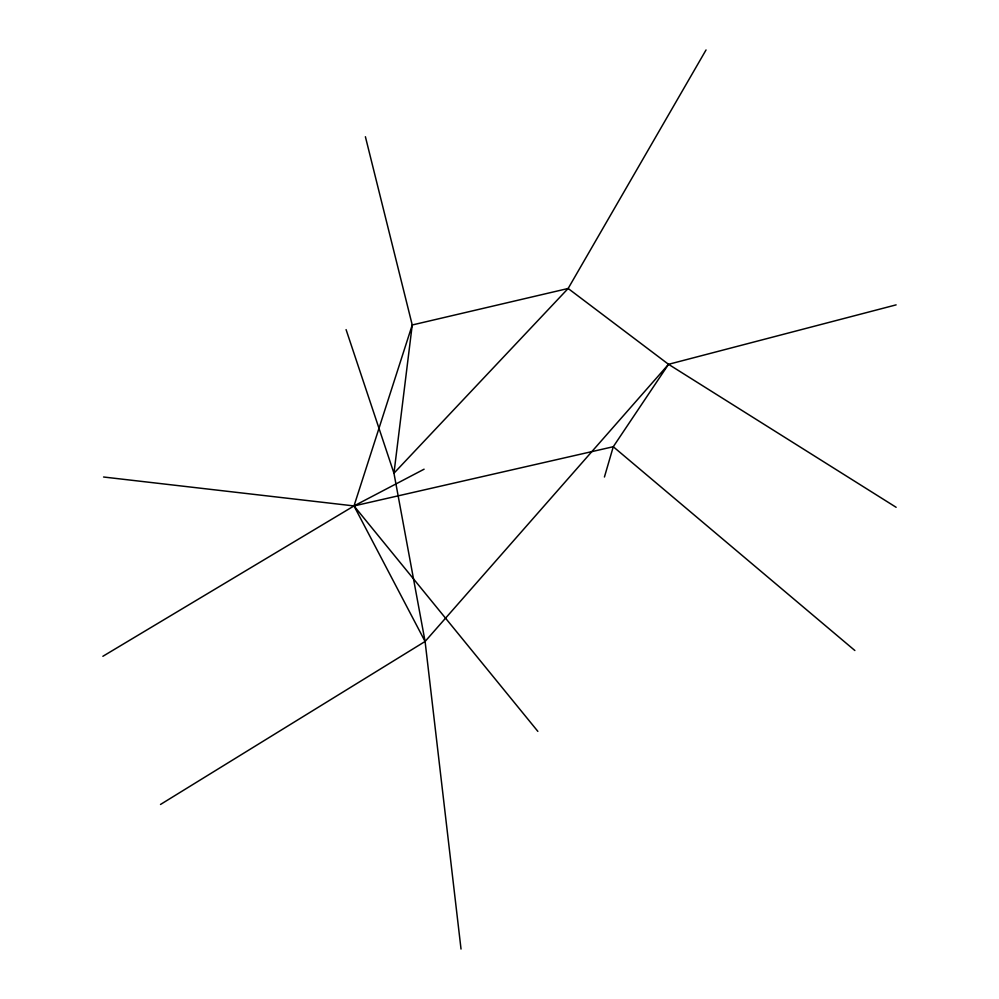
<?xml version="1.0" encoding="UTF-8"?>
<svg xmlns="http://www.w3.org/2000/svg" width="999" height="999" viewBox="0 0 999 999"><rect width="100%" height="100%" fill="white"/><g stroke="black" fill="none" stroke-linecap="round" stroke-linejoin="round"><path stroke-width="1.5" d="M604.432 477.01L613.274 446.728L668.531 364.31L896.128 304.87M102.872 656.293L354.008 505.931L412.237 324.975L365.397 136.726M706.043 49.95L568.144 288.486L393.956 473.214L425.087 641.47L461.026 949.05M160.502 804.457L425.087 641.47L668.531 364.31L896.128 507.292M103.571 477.01L354.008 505.931L424.1 469.193M425.087 641.47L354.008 505.931L613.274 446.728L854.869 650.511M668.531 364.31L568.144 288.486L412.237 324.975L393.956 473.214L346.079 329.608M354.008 505.931L537.862 731.368"/></g></svg>
